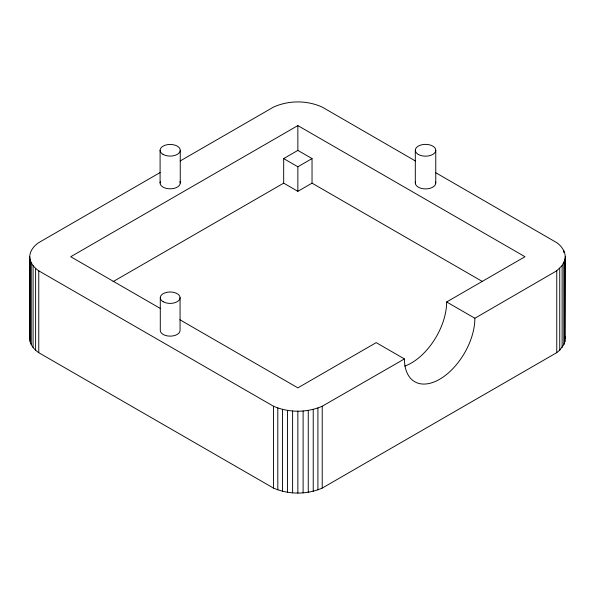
<?xml version="1.0" encoding="UTF-8"?>
<svg xmlns="http://www.w3.org/2000/svg" width="595" height="595" viewBox="0 0 595 595"><rect width="100%" height="100%" fill="white"/><g stroke="black" fill="none" stroke-linecap="round" stroke-linejoin="round"><path stroke-width="0.89" d="M160.107 172.557L38.764 242.619C34.041 245.832 29.847 250.748 29.75 256.728L29.75 338.592C29.847 344.572 34.041 349.496 38.764 352.709L273.492 488.093C288.783 494.735 306.931 494.735 322.222 488.093L556.756 352.649L559.739 350.158L563.844 344.587L564.9 341.619L564.9 259.755C566.5 252.942 562.119 246.449 556.756 242.671L435.51 172.587M564.9 341.619L565.25 256.728M29.75 338.592L30.033 336.301M179.876 319.746L297.857 387.866L376.196 342.631L404.429 358.934A49.816 28.761 -60 0 0 439.653 379.268A49.816 28.761 -60 0 0 474.877 318.258L556.756 270.784L562.119 265.586L564.9 259.755M180.196 160.962L273.417 107.145C288.664 100.183 307.05 100.183 322.297 107.145L415.436 160.985M404.749 366.089A49.816 28.761 -60 0 0 446.652 301.955L524.991 256.728L297.857 125.59L70.723 256.728L160.613 308.627M113.065 281.643L283.674 183.148L283.674 158.582L297.857 150.401L312.033 158.582L312.033 183.148L482.642 281.643M283.674 158.582L297.857 166.771L312.033 158.582M283.674 183.148L297.857 191.33L312.033 183.148M29.75 256.728C29.847 262.707 34.041 267.624 38.764 270.837L273.492 406.229C288.783 412.863 306.931 412.863 322.222 406.229L404.429 358.934M446.652 301.955L474.877 318.258M564.982 336.324L565.25 338.592M563.844 250.733L563.844 252.57M563.844 262.722L563.844 344.587M562.119 265.586L562.119 347.45M559.739 268.286L559.739 350.158M556.756 270.784L556.756 352.649M435.763 150.26L435.763 183.007M415.31 150.26L415.31 183.007M322.222 406.229L322.222 488.093M317.909 407.969L317.909 489.834M313.23 409.36L313.23 491.225M308.262 410.372L308.262 492.236M303.108 410.989L303.108 492.853M297.857 125.59L297.857 150.401M297.857 166.771L297.857 191.33M297.857 411.19L297.857 493.062M292.606 410.989L292.606 492.853M287.445 410.372L287.445 492.236M282.484 409.36L282.484 491.225M277.805 407.969L277.805 489.834M273.492 406.229L273.492 488.093M180.255 150.26L180.255 183.007M180.062 297.693L180.062 330.441A9.892 5.712 0 0 1 170.177 336.153A9.892 5.712 0 0 1 160.286 330.441L160.286 297.693M160.092 150.26L160.092 183.007M38.764 270.837L38.764 352.709M35.603 268.367L35.603 350.239M33.082 265.668L33.082 347.532M31.245 262.789L31.245 344.654M30.122 259.792L30.122 341.656M179.913 181.505A10.078 5.824 0 0 1 170.177 188.831A10.078 5.824 0 0 1 160.434 181.505M435.421 181.482A10.227 5.905 0 0 1 425.537 188.912A10.227 5.905 0 0 1 415.66 181.482M418.307 154.44A10.227 5.905 0 0 0 435.421 151.792A10.227 5.905 0 0 0 422.889 144.563A10.227 5.905 0 0 0 418.307 154.44M163.045 154.38A10.078 5.824 0 0 0 179.913 151.77A10.078 5.824 0 0 0 167.567 144.644A10.078 5.824 0 0 0 163.045 154.38M163.179 301.732A9.892 5.712 0 0 0 179.727 299.173A9.892 5.712 0 0 0 167.612 292.182A9.892 5.712 0 0 0 163.179 301.732"/></g></svg>
